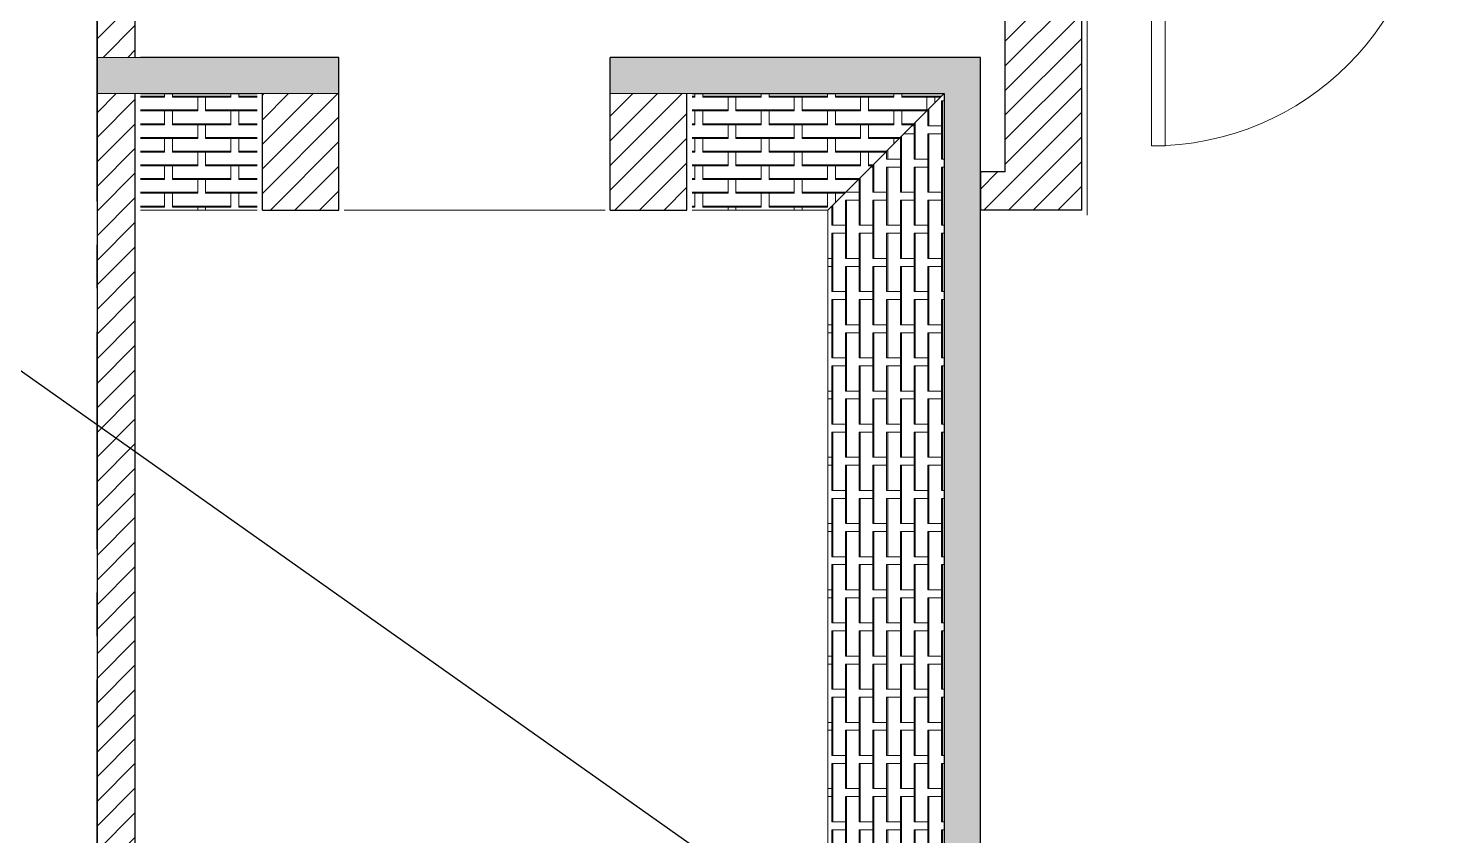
# Model space of a CAD drawing. Header units: millimetres. Extents: x -529861 to -223882, y -171969 to 61504.
# Drawn here: x -417329 to -413239, y -132144 to -129824 of the extents above; entities that cross this region are included whole.
import ezdxf

# ---------------------------------------------------------------- set-up
doc = ezdxf.new("R2010")
doc.units = ezdxf.units.MM
doc.header["$LTSCALE"] = 5000
doc.linetypes.add('CENTER', pattern=[2, 1.25, -0.25, 0.25, -0.25])
for name, color, linetype, lineweight in [('A-DOOR', 8, 'Continuous', 9), ('A-DOOR-CUT', 7, 'Continuous', 18), ('A-FLOR', 7, 'Continuous', 9), ('A-ROOF', 7, 'Continuous', 9), ('A-ROOF-CUT', 1, 'Continuous', 25), ('A-ROOF-PATT-1', 132, 'Continuous', 5), ('A-WALL-CUT-1', 10, 'Continuous', 25), ('A-WALL-PATT-1', 8, 'Continuous', 5)]:
    doc.layers.add(name, color=color, linetype=linetype, lineweight=lineweight)
doc.layers.add('KCS_AXIS', color=18, linetype='CENTER')
doc.layers.add('KCS_BORDER', color=3, linetype='Continuous')
doc.layers.add('KCS_Plotter', color=11, linetype='Continuous', plot=False)
pattern_1 = [(45, (-417241.715, -134701.647), (-35.35534, 35.35534), [])]

# ---------------------------------------------------------------- blocks, each defined once
blk = doc.blocks.new('Roofs 1 - Roofs 1-709828-MẶT BẰNG ĐỊNH VỊ CỬA TẦNG 4')
at = {"layer": 'A-ROOF-PATT-1'}
h = blk.add_hatch(dxfattribs=at)
h.set_pattern_fill('FP_1', color=256, style=0, pattern_type=2)
h.set_pattern_definition([(50, (0, 0), (182.1847, -15.939), [19.05, -209.55]), (355, (0, 0), (-35.2424, 191.0566), [15.24, -167.64]), (100.451, (15.18, -1.33), (146.9425, 175.1167), [16.19, -178.09]), (46.184, (0, 50.8), (271.079, -42.043), [28.575, -314.325]), (96.636, (22.6, 47.3), (237.4025, 247.427), [24.285, -267.135]), (351.184, (0, 50.8), (237.405, 247.425), [22.86, -251.46]), (21, (25.4, 38.1), (151.615, -102.2655), [19.05, -209.55]), (226, (25.4, 38.1), (170.6576, -92.8473), [15.24, -167.64]), (71.451, (38.03, 29.58), (213.417, 81.9214), [16.19, -178.09]), (67.5, (0, 0), (-39.60297, 74.771), [6.706, -158.902, 6.706, -163.474, -168.275]), (67.5, (0, 0), (-39.60297, 74.771), [-335.788, 6.706, -161.569]), (4.5, (0, 0), (71.9709, 96.5464), [6.706, -90.322, 6.706, -155.092, -64.135]), (4.5, (0, 0), (71.9709, 96.5464), [-258.826, 6.706, -57.429]), (327.5, (-56.64, 0), (135.5905, -5.7289), [6.706, -56.794, 6.706, -191.414, -262.89]), (327.5, (-56.64, 0), (135.5905, -5.7289), [-261.62, 6.706, -256.184]), (317.5, (-82.04, 0), (148.1289, 25.4268), [6.706, -75.844, 6.706, -124.866, -186.69]), (317.5, (-82.04, 0), (148.1289, 25.4268), [-214.122, 6.706, -179.984]), (315, (0, 0), (76.3322, 76.3322), []), (315, (0, 31.11), (76.3322, 76.3322), [])])
h.paths.add_polyline_path([(6610, 1944.9), (6610, 2048.5), (5425, 2048.5), (5425, 1944.9), (5660, 1944.9)])
h.paths.add_polyline_path([(3995, 1944.9), (3995, 2048.5), (2648.5, 2048.5), (2648.5, 4794.3), (1585, 4794.3), (1585, 4690.7), (2544.9, 4690.7), (2544.9, 1944.9), (3775, 1944.9)])
h.paths.add_polyline_path([(570, 4690.7), (805, 4690.7), (805, 4794.3), (110, 4794.3), (110, 4690.7), (552.6, 4690.7)])
h = blk.add_hatch(dxfattribs=at)
h.set_pattern_fill('FP_5', color=256, style=0, pattern_type=2)
h.set_pattern_definition([(0, (1613.546, 4797.916), (95.25, 39.444), [167.64, -22.86]), (0, (1613.546, 4800.874), (95.25, 39.444), [167.64, -22.86]), (90, (1781.19, 4797.92), (-95.25, 39.444), [39.444, -39.444]), (90, (1804.05, 4797.92), (-95.25, 39.444), [39.444, -39.444])])
h.paths.add_polyline_path([(1820, 4355.8), (2210, 4355.8), (2544.9, 4690.7), (1820, 4690.7)])
h.paths.add_polyline_path([(552.6, 4355.8), (570, 4355.8), (570, 4690.7), (235, 4690.7), (235, 4355.8)])
h = blk.add_hatch(dxfattribs=at)
h.set_pattern_fill('FP_6', color=256, style=0, pattern_type=2)
h.set_pattern_definition([(270, (2652.116, 3413.586), (39.444, -95.25), [167.64, -22.86]), (270, (2655.074, 3413.586), (39.444, -95.25), [167.64, -22.86]), (0, (2652.12, 3245.95), (39.444, 95.25), [39.444, -39.444]), (0, (2652.12, 3223.09), (39.444, 95.25), [39.444, -39.444])])
h.paths.add_polyline_path([(2210, 1610), (2544.9, 1944.9), (2544.9, 4690.7), (2210, 4355.8), (2210, 1985), (2255.6, 1984.4), (2255.6, 1980), (2264.7, 1981.2), (2266.6, 1983.2), (2277.6, 1989.8), (2291.1, 1989.8), (2298, 1986.5), (2306.6, 1980), (2379.7, 1981.2), (2381.6, 1983.2), (2392.6, 1989.8), (2406.1, 1989.8), (2412, 1987.3), (2415.1, 1984.8), (2416, 1980), (2493.6, 1980), (2493.6, 1950), (2416.2, 1949.2), (2414.5, 1945), (2408.4, 1941.1), (2406, 1940.2), (2392.4, 1940.2), (2385, 1943.9), (2377, 1950), (2303.9, 1948.8), (2302, 1946.8), (2291, 1940.2), (2277.4, 1940.2), (2270, 1943.9), (2262, 1950), (2255.6, 1950), (2255.6, 1945), (2210, 1945), (2210, 1827)])
h.paths.add_polyline_path([(2282.4, 1981.5), (2281.9, 1982.3), (2282.3, 1981.6)])
h.paths.add_polyline_path([(2397.4, 1981.5), (2396.8, 1982.4), (2397.3, 1981.6)])
at = {"layer": 'A-ROOF'}
for p, q in [((220, 4794.3), (110, 4794.3)), ((235, 4794.3), (220, 4794.3)), ((805, 4690.7), (805, 4794.3)), ((1585, 4794.3), (1585, 4690.7)), ((110, 4690.7), (220, 4690.7)), ((220, 4690.7), (235, 4690.7)), ((570, 4690.7), (585, 4690.7)), ((585, 4690.7), (805, 4690.7)), ((1585, 4690.7), (1805, 4690.7)), ((1805, 4690.7), (1820, 4690.7)), ((2544.9, 4690.7), (2210, 4355.8)), ((235, 4355.8), (570, 4355.8)), ((1820, 4355.8), (2210, 4355.8)), ((2210, 2035), (2210, 4355.8))]:
    blk.add_line(p, q, dxfattribs=at)
at = {"layer": 'A-ROOF-CUT'}
for p, q in [((110, 4794.3), (110, 4690.7)), ((805, 4794.3), (235, 4794.3)), ((2648.5, 4794.3), (1585, 4794.3)), ((2648.5, 2048.5), (2648.5, 4794.3)), ((235, 4690.7), (570, 4690.7)), ((1820, 4690.7), (2544.9, 4690.7)), ((2544.9, 4690.7), (2544.9, 1944.9))]:
    blk.add_line(p, q, dxfattribs=at)
blk = doc.blocks.new('HBH_DR_GL_SINGLE - 900X2200-1217335-MẶT BẰNG ĐỊNH VỊ CỬA TẦNG 4')
at = {"layer": 'A-DOOR'}
blk.add_arc((400, 65), 800, 90, 180, dxfattribs=at)
at = {"layer": 'A-DOOR-CUT'}
for p, q in [((400, 865), (360, 865)), ((360, 865), (360, 65)), ((400, 65), (400, 865)), ((-400, 65), (-450, 65)), ((-450, 65), (-450, 15)), ((-400, 15), (-400, 65)), ((360, 65), (400, 65)), ((450, 65), (400, 65)), ((400, 65), (400, 15)), ((450, 15), (450, 65)), ((-450, 15), (-400, 15)), ((400, 15), (450, 15))]:
    blk.add_line(p, q, dxfattribs=at)
blk = doc.blocks.new('2-LUOI TRUC')
at = {"layer": 'KCS_AXIS', "ltscale": 0.1}
blk.add_line((-30105.3, -46766.5), (-30105.3, -33447.5), dxfattribs=at)
blk = doc.blocks.new('2-MBC')
at = {"layer": 'KCS_AXIS'}
blk.add_blockref('2-LUOI TRUC', (29995.3, 46027.5), dxfattribs=at)

msp = doc.modelspace()

# ---------------------------------------------------------------- hatches: boundary and pattern name
at = {"layer": 'A-WALL-PATT-1'}
h = msp.add_hatch(dxfattribs=at)
h.set_pattern_fill('FP_2', color=256, style=0, pattern_type=2)
h.set_pattern_definition(pattern_1)
h.paths.add_polyline_path([(-417021.72, -129907.38), (-417021.72, -129351.65), (-417131.72, -129351.65), (-417131.72, -129907.38)])
h.paths.add_polyline_path([(-417131.72, -129051.65), (-417021.72, -129051.65), (-417021.72, -126921.65), (-417131.72, -126921.65), (-417131.72, -128516.28)])
h = msp.add_hatch(dxfattribs=at)
h.set_pattern_fill('FP_2', color=256, style=0, pattern_type=2)
h.set_pattern_definition(pattern_1)
h.paths.add_polyline_path([(-414521.72, -130235.85), (-414301.72, -130235.85), (-414301.72, -129351.65), (-414521.72, -129351.65), (-414521.72, -130220.85)])
h = msp.add_hatch(dxfattribs=at)
h.set_pattern_fill('FP_2', color=256, style=0, pattern_type=2)
h.set_pattern_definition(pattern_1)
h.paths.add_polyline_path([(-417021.72, -132624.85), (-417021.72, -130010.91), (-417131.72, -130010.91), (-417131.72, -132624.85), (-417040.35, -132624.85)])
h = msp.add_hatch(dxfattribs=at)
h.set_pattern_fill('FP_2', color=256, style=0, pattern_type=2)
h.set_pattern_definition(pattern_1)
h.paths.add_polyline_path([(-416436.72, -130345.85), (-416436.72, -130010.91), (-416656.72, -130010.91), (-416656.72, -130345.85)])
h = msp.add_hatch(dxfattribs=at)
h.set_pattern_fill('FP_2', color=256, style=0, pattern_type=2)
h.set_pattern_definition(pattern_1)
h.paths.add_polyline_path([(-415436.72, -130345.85), (-415436.72, -130010.91), (-415656.72, -130010.91), (-415656.72, -130345.85)])
h = msp.add_hatch(dxfattribs=at)
h.set_pattern_fill('FP_2', color=256, style=0, pattern_type=2)
h.set_pattern_definition(pattern_1)
h.paths.add_polyline_path([(-414301.72, -130345.85), (-414301.72, -130235.85), (-414593.25, -130235.85), (-414593.25, -130345.85)])

# ---------------------------------------------------------------- linework, layer by layer
at = {"layer": 'A-FLOR'}
for p, q in [((-414286.57, -129366.65), (-414286.57, -130360.85)), ((-417006.72, -130345.85), (-416671.72, -130345.85)), ((-416421.72, -130345.85), (-415671.72, -130345.85)), ((-415421.72, -130345.85), (-415031.72, -130345.85)), ((-415031.72, -130345.85), (-415031.72, -132666.65))]:
    msp.add_line(p, q, dxfattribs=at)
at = {"layer": 'A-WALL-CUT-1'}
for p, q in [((-414521.72, -130235.85), (-414521.72, -127851.65)), ((-417131.72, -129351.65), (-417131.72, -129907.38)), ((-417021.72, -129907.38), (-417021.72, -129351.65)), ((-414301.72, -130345.85), (-414301.72, -129351.65)), ((-416436.72, -130345.85), (-416436.72, -129907.38)), ((-415656.72, -130345.85), (-415656.72, -129907.38)), ((-417131.72, -130010.91), (-417131.72, -132624.85)), ((-417021.72, -132624.85), (-417021.72, -130010.91)), ((-416656.72, -130345.85), (-416656.72, -130010.91)), ((-415436.72, -130345.85), (-415436.72, -130010.91)), ((-414593.25, -130235.85), (-414593.25, -130345.85)), ((-414521.72, -130235.85), (-414593.25, -130235.85)), ((-416656.72, -130345.85), (-416436.72, -130345.85)), ((-415656.72, -130345.85), (-415436.72, -130345.85)), ((-414301.72, -130345.85), (-414593.25, -130345.85))]:
    msp.add_line(p, q, dxfattribs=at)
at = {"layer": 'KCS_Plotter', "linetype": 'ByBlock', "ltscale": 1500}
msp.add_line((-436270.98, -117428.54), (-403739.35, -140433.04), dxfattribs=at)

# ---------------------------------------------------------------- block references
at = {"layer": 'A-DOOR', "rotation": 180}
msp.add_blockref('HBH_DR_GL_SINGLE - 900X2200-1217335-MẶT BẰNG ĐỊNH VỊ CỬA TẦNG 4', (-413701.72, -129296.65), dxfattribs=at)
at = {"layer": 'A-ROOF'}
msp.add_blockref('Roofs 1 - Roofs 1-709828-MẶT BẰNG ĐỊNH VỊ CỬA TẦNG 4', (-417241.72, -134701.65), dxfattribs=at)
at = {"layer": 'KCS_BORDER', "ltscale": 1500}
msp.add_blockref('2-MBC', (-417021.72, -133581.65), dxfattribs=at)

doc.saveas('drawing.dxf')
